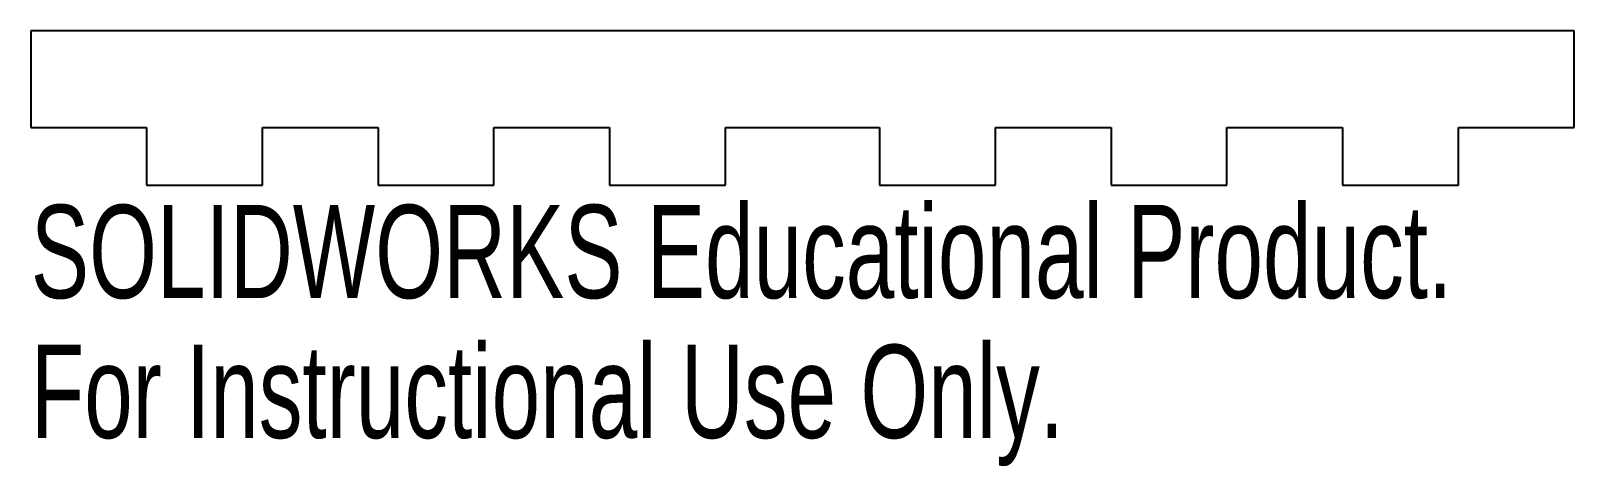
# Model space of a CAD drawing. Header units: millimetres. Extents: x -33.3 to 46.7, y -28.3 to -5.7.
import ezdxf

# ---------------------------------------------------------------- set-up
doc = ezdxf.new("R2010")
doc.units = ezdxf.units.MM
doc.styles.add('SLDTEXTSTYLE0', font='TXT', dxfattribs={"width": 0.7})

msp = doc.modelspace()

# ---------------------------------------------------------------- linework, layer by layer
at = {"color": 7, "linetype": 'Continuous', "lineweight": 25}
for p, q in [((46.68, -5.732), (-33.32, -5.732)), ((-33.32, -5.732), (-33.32, -10.732)), ((46.68, -10.732), (46.68, -5.732)), ((-33.32, -10.732), (-27.32, -10.732)), ((-27.32, -10.732), (-27.32, -13.732)), ((-21.32, -13.732), (-21.32, -10.732)), ((-21.32, -10.732), (-15.32, -10.732)), ((-15.32, -10.732), (-15.32, -13.732)), ((-9.32, -13.732), (-9.32, -10.732)), ((-9.32, -10.732), (-3.32, -10.732)), ((-3.32, -10.732), (-3.32, -13.732)), ((2.68, -13.732), (2.68, -10.732)), ((2.68, -10.732), (10.68, -10.732)), ((10.68, -10.732), (10.68, -13.732)), ((16.68, -13.732), (16.68, -10.732)), ((16.68, -10.732), (22.68, -10.732)), ((22.68, -10.732), (22.68, -13.732)), ((28.68, -13.732), (28.68, -10.732)), ((28.68, -10.732), (34.68, -10.732)), ((34.68, -10.732), (34.68, -13.732)), ((40.68, -13.732), (40.68, -10.732)), ((40.68, -10.732), (46.68, -10.732)), ((-27.32, -13.732), (-21.32, -13.732)), ((-15.32, -13.732), (-9.32, -13.732)), ((-3.32, -13.732), (2.68, -13.732)), ((10.68, -13.732), (16.68, -13.732)), ((22.68, -13.732), (28.68, -13.732)), ((34.68, -13.732), (40.68, -13.732))]:
    msp.add_line(p, q, dxfattribs=at)

# ---------------------------------------------------------------- texts
at = {"color": 7, "linetype": 'Continuous', "char_height": 4.83362, "attachment_point": 1, "style": 'SLDTEXTSTYLE0'}
for s, insert in [('SOLIDWORKS Educational Product.', (-33.32, -14.751)), ('For Instructional Use Only.', (-33.32, -22.002))]:
    msp.add_mtext(s, dxfattribs=dict(at, insert=insert))

doc.saveas('drawing.dxf')
